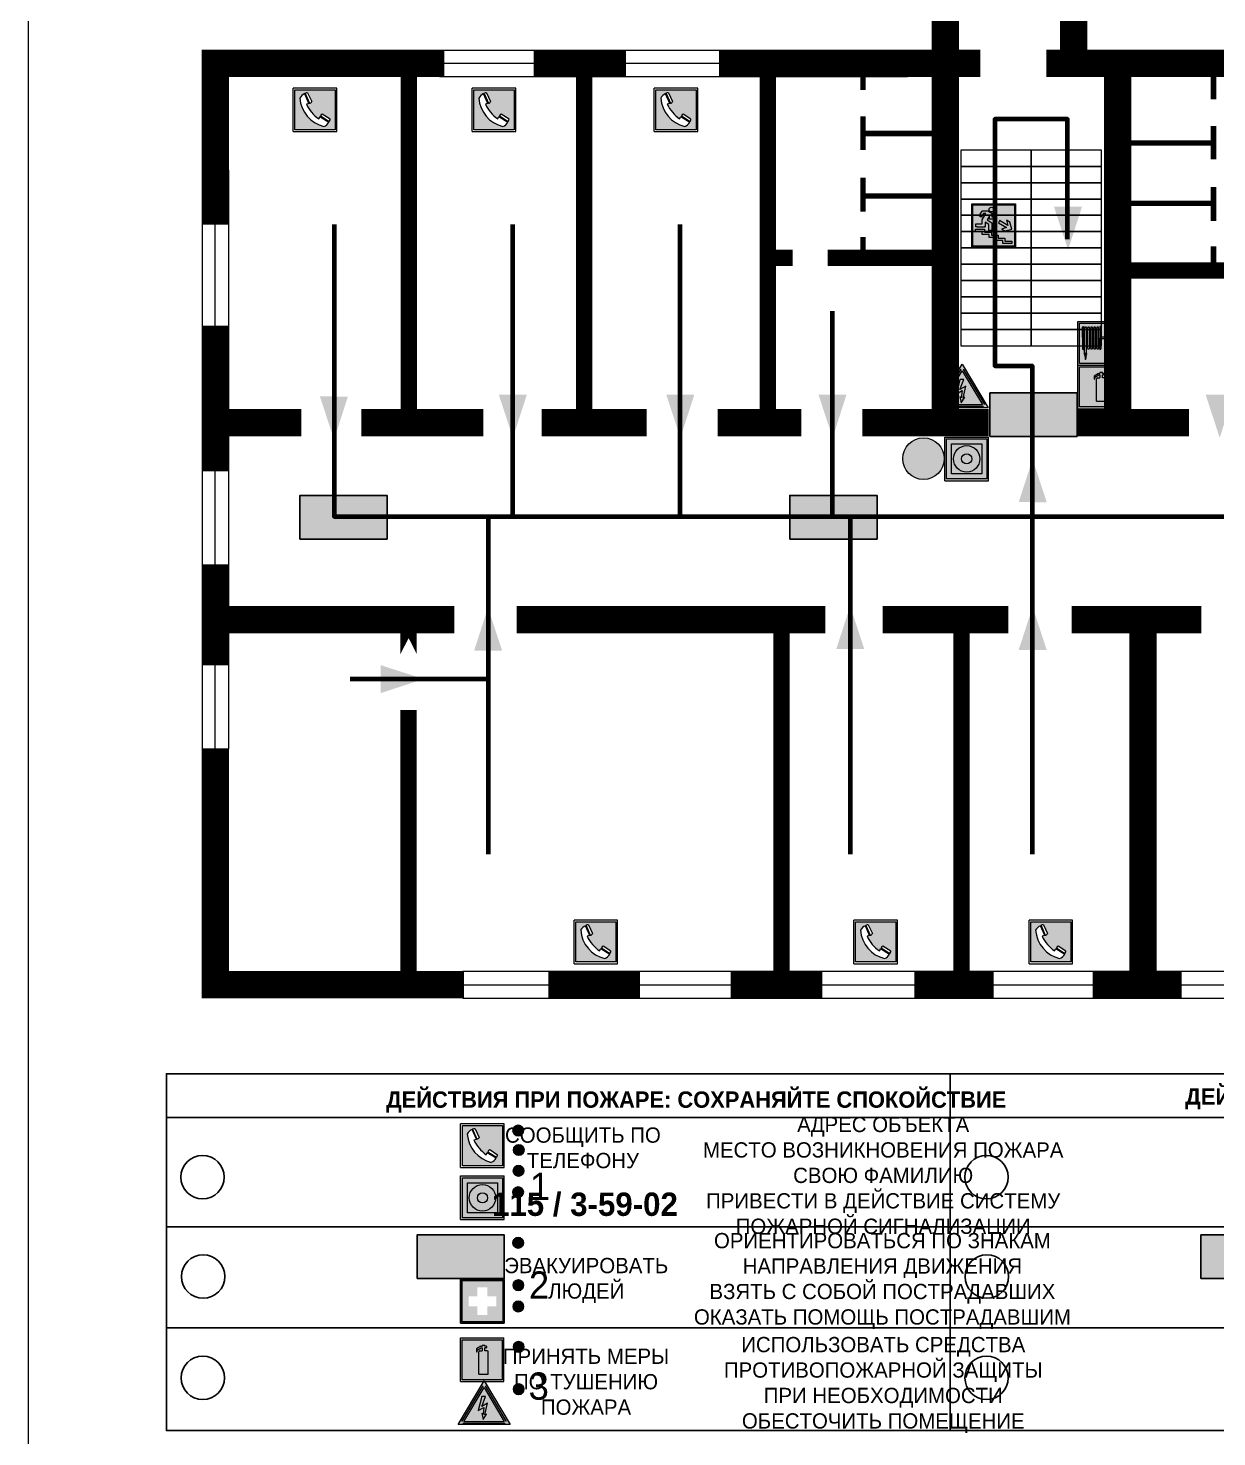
# Model space of a CAD drawing. Header units: millimetres. Extents: x 13114 to 67229, y 22859 to 38520.
# Drawn here: x 23801.8 to 24019.8, y 35579.5 to 35837.9 of the extents above; entities that cross this region are included whole.
import ezdxf

# ---------------------------------------------------------------- set-up
doc = ezdxf.new("R2010")
doc.units = ezdxf.units.MM
doc.layers.add('План_Штампы', color=7, linetype='Continuous')
doc.styles.add('обычный', font='arial.ttf')

# ---------------------------------------------------------------- blocks, each defined once
blk = doc.blocks.new('A$C7B4425F7')
at = {"true_color": 0xffffff}
blk.add_hatch(color=7, dxfattribs=at).paths.add_polyline_path([(0, 0), (-16, 0), (-16, -8), (0, -8)])
h = blk.add_hatch(color=126)
h.paths.add_polyline_path([(-0.2, -0.2), (-15.8, -0.2), (-15.8, -7.8), (-0.2, -7.8)])
h.paths.add_polyline_path([(-11.76, -2.03), (-11.76, -3.66), (-11.17, -3.66, -0.568275), (-11.17, -6.18), (-12.58, -6.18), (-12.58, -2.03)], flags=16)
h.paths.add_polyline_path([(-13.33, -4.12, -0.495768), (-13.59, -6.18), (-15.03, -6.18), (-15.03, -2.03), (-13.59, -2.03, -0.487973)], flags=16)
h.paths.add_polyline_path([(-10.25, -2.03), (-9.48, -2.03), (-9.48, -6.18), (-10.25, -6.18)], flags=16)
h.paths.add_polyline_path([(-13.84, -3.69), (-14.24, -3.69), (-14.24, -3.03), (-13.9, -3.03, -0.692621)], flags=0)
h.paths.add_polyline_path([(-9.15, -2.03), (-8.4, -2.03), (-8.04, -3.07), (-7.68, -2.03), (-6.93, -2.03), (-7.64, -4.1), (-6.93, -6.18), (-7.68, -6.18), (-8.04, -5.14), (-8.4, -6.18), (-9.15, -6.18), (-8.44, -4.1)], flags=16)
h.paths.add_polyline_path([(-11.76, -4.46), (-11.42, -4.46, -0.692621), (-11.36, -5.12), (-11.76, -5.12)], flags=0)
h.paths.add_polyline_path([(-13.9, -5.2), (-14.24, -5.2), (-14.24, -4.55), (-13.84, -4.55, -0.708038)], flags=0)
edge = h.paths.add_edge_path(flags=16)
edge.add_ellipse((-5.51, -4.08), major_axis=(0, 2.05), ratio=0.586184, start_angle=0, end_angle=360)
edge = h.paths.add_edge_path(flags=0)
edge.add_ellipse((-5.51, -4.08), major_axis=(0, 1.14), ratio=0.454828, start_angle=0, end_angle=360)
h.paths.add_polyline_path([(-4.13, -4.96, 0.377264), (-3.48, -4.52, 0.0555), (-3.16, -2.03), (-1.66, -2.03), (-1.66, -4.96), (-0.96, -4.96), (-0.96, -7.01), (-1.75, -7.01), (-1.75, -6.18), (-3.3, -6.18), (-3.3, -7.02), (-4.13, -7.02)], flags=16)
h.paths.add_polyline_path([(-2.73, -2.91), (-2.28, -2.91), (-2.28, -4.96), (-3.05, -4.96, 0.079136)], flags=0)
at = {"color": 126}
blk.add_lwpolyline([(-16, -8), (0, -8), (0, 0), (-16, 0)], close=True, dxfattribs=at)
blk = doc.blocks.new('вниз')
at = {"lineweight": 0, "true_color": 0xffffff}
h = blk.add_hatch(color=7, dxfattribs=at)
h.dxf.hatch_style = 1
h.paths.add_polyline_path([(40994.51, -4472.22), (40986.51, -4472.22), (40986.51, -4480.22), (40994.51, -4480.22)])
h.paths.add_polyline_path([(40994.31, -4472.42), (40994.31, -4480.01), (40986.71, -4480.01), (40986.71, -4472.42)], flags=16)
h.paths.add_polyline_path([(40988.43, -4473.53), (40989.43, -4473.53), (40990.19, -4473.96), (40990.19, -4474.6), (40991, -4474.6), (40991, -4475.06), (40989.73, -4475.06), (40989.73, -4474.46), (40989.3, -4475.18), (40990.17, -4475.7), (40990.17, -4477.11), (40989.63, -4477.11), (40989.63, -4476.01), (40988.94, -4475.59), (40988.94, -4476.46), (40988.94, -4476.46), (40987.47, -4476.46), (40987.26, -4476.46), (40987.26, -4475.92), (40988.4, -4475.92), (40988.4, -4475.2), (40989.1, -4473.99), (40988.66, -4473.99), (40988.24, -4474.7), (40987.86, -4474.47), (40988.41, -4473.56)], flags=0)
h.paths.add_polyline_path([(40990.55, -4473.29, -1), (40989.69, -4473.29, -1)], flags=0)
h.paths.add_polyline_path([(40988.85, -4476.89), (40988.85, -4477.43), (40990.1, -4477.43), (40990.1, -4477.99), (40991.34, -4477.99), (40991.34, -4478.54), (40992.59, -4478.54), (40992.59, -4479.09), (40993.83, -4479.09), (40993.83, -4479.52), (40992.17, -4479.52), (40992.17, -4478.97), (40990.91, -4478.97), (40990.91, -4478.41), (40989.68, -4478.41), (40989.68, -4477.86), (40988.43, -4477.86), (40988.43, -4477.31), (40987.6, -4477.31), (40987.18, -4477.31), (40987.18, -4476.89)], flags=0)
h.paths.add_polyline_path([(40991.61, -4475.33), (40993.12, -4476.2), (40992.9, -4475.27), (40993.48, -4475.6), (40993.83, -4476.88), (40992.56, -4477.22), (40991.97, -4476.88), (40992.9, -4476.61), (40991.38, -4475.74), (40991.58, -4475.39)], flags=0)
h.paths.add_polyline_path([(40990.19, -4473.96), (40989.43, -4473.53), (40988.43, -4473.53), (40988.41, -4473.56), (40987.86, -4474.47), (40988.24, -4474.7), (40988.66, -4473.99), (40989.1, -4473.99), (40988.4, -4475.2), (40988.4, -4475.92), (40987.26, -4475.92), (40987.26, -4476.46), (40987.47, -4476.46), (40988.94, -4476.46), (40988.94, -4476.27), (40988.94, -4475.59), (40989.63, -4476.01), (40989.63, -4477.11), (40990.17, -4477.11), (40990.17, -4475.7), (40989.3, -4475.18), (40989.73, -4474.46), (40989.73, -4475.06), (40991, -4475.06), (40991, -4474.6), (40990.19, -4474.6)], flags=0)
h.paths.add_polyline_path([(40990.55, -4473.29, 1), (40989.69, -4473.29, 1)], flags=0)
h.paths.add_polyline_path([(40991.61, -4475.33), (40991.58, -4475.39), (40991.38, -4475.74), (40992.9, -4476.61), (40991.97, -4476.88), (40992.56, -4477.22), (40993.83, -4476.88), (40993.48, -4475.6), (40992.9, -4475.27), (40993.12, -4476.2)], flags=0)
h.paths.add_polyline_path([(40990.1, -4477.43), (40988.85, -4477.43), (40988.85, -4476.89), (40987.18, -4476.89), (40987.18, -4477.31), (40987.6, -4477.31), (40988.43, -4477.31), (40988.43, -4477.86), (40989.68, -4477.86), (40989.68, -4478.41), (40990.91, -4478.41), (40990.91, -4478.97), (40992.17, -4478.97), (40992.17, -4479.52), (40993.83, -4479.52), (40993.83, -4479.09), (40992.59, -4479.09), (40992.59, -4478.54), (40991.34, -4478.54), (40991.34, -4477.99), (40990.1, -4477.99)], flags=0)
at = {"lineweight": 0}
h = blk.add_hatch(color=126, dxfattribs=at)
h.dxf.hatch_style = 1
h.paths.add_polyline_path([(40994.31, -4472.42), (40986.71, -4472.42), (40986.71, -4480.01), (40994.31, -4480.01)])
h.paths.add_polyline_path([(40988.43, -4473.53), (40989.43, -4473.53), (40990.19, -4473.96), (40990.19, -4474.6), (40991, -4474.6), (40991, -4475.06), (40989.73, -4475.06), (40989.73, -4474.46), (40989.3, -4475.18), (40990.17, -4475.7), (40990.17, -4477.11), (40989.63, -4477.11), (40989.63, -4476.01), (40988.94, -4475.59), (40988.94, -4476.46), (40988.94, -4476.46), (40987.47, -4476.46), (40987.26, -4476.46), (40987.26, -4475.92), (40988.4, -4475.92), (40988.4, -4475.2), (40989.1, -4473.99), (40988.66, -4473.99), (40988.24, -4474.7), (40987.86, -4474.47), (40988.41, -4473.56)], flags=16)
h.paths.add_polyline_path([(40990.55, -4473.29, -1), (40989.69, -4473.29, -1)], flags=16)
h.paths.add_polyline_path([(40988.85, -4476.89), (40988.85, -4477.43), (40990.1, -4477.43), (40990.1, -4477.99), (40991.34, -4477.99), (40991.34, -4478.54), (40992.59, -4478.54), (40992.59, -4479.09), (40993.83, -4479.09), (40993.83, -4479.52), (40992.17, -4479.52), (40992.17, -4478.97), (40990.91, -4478.97), (40990.91, -4478.41), (40989.68, -4478.41), (40989.68, -4477.86), (40988.43, -4477.86), (40988.43, -4477.31), (40987.6, -4477.31), (40987.18, -4477.31), (40987.18, -4476.89)], flags=16)
h.paths.add_polyline_path([(40991.61, -4475.33), (40993.12, -4476.2), (40992.9, -4475.27), (40993.48, -4475.6), (40993.83, -4476.88), (40992.56, -4477.22), (40991.97, -4476.88), (40992.9, -4476.61), (40991.38, -4475.74), (40991.58, -4475.39)], flags=16)
at = {"lineweight": 0, "true_color": 0xffffff}
h = blk.add_hatch(color=7, dxfattribs=at)
h.dxf.hatch_style = 1
h.paths.add_polyline_path([(40989.73, -4474.46), (40989.73, -4475.06), (40991, -4475.06), (40991, -4474.6), (40990.19, -4474.6), (40990.19, -4473.96), (40989.43, -4473.53), (40988.43, -4473.53), (40988.41, -4473.56), (40987.86, -4474.47), (40988.24, -4474.7), (40988.66, -4473.99), (40989.1, -4473.99), (40988.4, -4475.2), (40988.4, -4475.92), (40987.26, -4475.92), (40987.26, -4476.46), (40987.47, -4476.46), (40988.94, -4476.46), (40988.94, -4475.59), (40989.63, -4476.01), (40989.63, -4477.11), (40990.17, -4477.11), (40990.17, -4475.7), (40989.3, -4475.18)])
h.paths.add_polyline_path([(40989.69, -4473.29, 1), (40990.55, -4473.29, 1)])
h.paths.add_polyline_path([(40991.61, -4475.33), (40991.58, -4475.39), (40991.38, -4475.74), (40992.9, -4476.61), (40991.97, -4476.88), (40992.56, -4477.22), (40993.83, -4476.88), (40993.48, -4475.6), (40992.9, -4475.27), (40993.12, -4476.2)])
h.paths.add_polyline_path([(40990.1, -4477.43), (40988.85, -4477.43), (40988.85, -4476.89), (40987.18, -4476.89), (40987.18, -4477.31), (40987.6, -4477.31), (40988.43, -4477.31), (40988.43, -4477.86), (40989.68, -4477.86), (40989.68, -4478.41), (40990.91, -4478.41), (40990.91, -4478.97), (40992.17, -4478.97), (40992.17, -4479.52), (40993.83, -4479.52), (40993.83, -4479.09), (40992.59, -4479.09), (40992.59, -4478.54), (40991.34, -4478.54), (40991.34, -4477.99), (40990.1, -4477.99)])
at = {"color": 126, "lineweight": 0}
for points in [[(40986.51, -4472.22), (40994.51, -4472.22), (40994.51, -4480.22), (40986.51, -4480.22)], [(40986.71, -4472.42), (40994.31, -4472.42), (40994.31, -4480.01), (40986.71, -4480.01)]]:
    blk.add_lwpolyline(points, close=True, dxfattribs=at)
for points in [[(40987.47, -4476.46), (40987.26, -4476.46), (40987.26, -4475.92), (40988.4, -4475.92), (40988.4, -4475.2), (40989.1, -4473.99), (40988.66, -4473.99), (40988.24, -4474.7), (40987.86, -4474.47), (40988.41, -4473.56), (40988.43, -4473.53), (40989.43, -4473.53), (40990.19, -4473.96), (40990.19, -4474.6), (40991, -4474.6), (40991, -4475.06), (40989.73, -4475.06), (40989.73, -4474.46), (40989.3, -4475.18), (40990.17, -4475.7), (40990.17, -4477.11), (40989.63, -4477.11), (40989.63, -4476.01), (40988.94, -4475.59), (40988.94, -4476.46)], [(40991.58, -4475.39), (40991.38, -4475.74), (40992.9, -4476.61), (40991.97, -4476.88), (40992.56, -4477.22), (40993.83, -4476.88), (40993.48, -4475.6), (40992.9, -4475.27), (40993.12, -4476.2), (40991.61, -4475.33), (40991.58, -4475.39)], [(40987.6, -4477.31), (40987.18, -4477.31), (40987.18, -4476.89), (40988.85, -4476.89), (40988.85, -4477.43), (40990.1, -4477.43), (40990.1, -4477.99), (40991.34, -4477.99), (40991.34, -4478.54), (40992.59, -4478.54), (40992.59, -4479.09), (40993.83, -4479.09), (40993.83, -4479.52), (40992.17, -4479.52), (40992.17, -4478.97), (40990.91, -4478.97), (40990.91, -4478.41), (40989.68, -4478.41), (40989.68, -4477.86), (40988.43, -4477.86), (40988.43, -4477.31), (40987.6, -4477.31)], [(40987.47, -4476.46), (40988.94, -4476.46), (40988.94, -4476.27)]]:
    blk.add_lwpolyline(points, dxfattribs=at)
blk.add_circle((40990.12, -4473.29), 0.432, dxfattribs=at)
blk = doc.blocks.new('A$C32E8229D')
at = {"true_color": 0xffffff}
blk.add_hatch(color=7, dxfattribs=at).paths.add_polyline_path([(0, 0), (0, -8), (16, -8), (16, 0)])
h = blk.add_hatch(color=126)
h.paths.add_polyline_path([(0.2, -0.2), (15.8, -0.2), (15.8, -7.8), (0.2, -7.8)])
h.paths.add_polyline_path([(13.49, -2.05), (12.08, -2.05), (11.37, -2.63, 0.162397), (11.29, -2.84), (11.29, -3.63), (10.35, -3.63), (10.35, -4.05), (11.68, -4.05), (11.68, -3.48), (12.26, -4.28), (11.29, -5.1), (11.29, -6.78), (11.85, -6.78), (11.85, -5.44), (12.8, -4.64), (12.8, -5.94), (14.46, -5.94), (14.46, -5.39), (13.45, -5.39), (13.45, -3.97), (12.46, -2.59), (13.15, -2.59), (13.69, -3.34), (14.18, -3)], flags=16)
h.paths.add_polyline_path([(10.74, -1.82, 1), (11.8, -1.82, 1)], flags=16)
h.paths.add_polyline_path([(9.39, -3.59), (5.99, -3.59), (6.56, -3.03), (5.91, -3.03), (5.1, -3.83), (5.91, -4.64), (6.56, -4.64), (5.99, -4.09), (9.39, -4.09)], flags=16)
h.paths.add_polyline_path([(4.29, -1.08), (1.72, -1.08), (1.72, -6.6), (4.29, -6.6)], flags=16)
at = {"color": 126}
blk.add_lwpolyline([(16, -8), (0, -8), (0, 0), (16, 0)], close=True, dxfattribs=at)
blk = doc.blocks.new('A$C3E6D3DDE')
at = {"lineweight": 5}
h = blk.add_hatch(color=40, dxfattribs=at)
h.paths.add_polyline_path([(24.1, 1.45), (16.46, -11.35), (31.74, -11.35)])
h.paths.add_polyline_path([(24.09, -0.46), (30.03, -10.41), (18.14, -10.41)], flags=16)
h.paths.add_polyline_path([(24.54, -3.08), (23.41, -6.02), (25.13, -5.01), (24.33, -8.5), (24.82, -8.27), (23.79, -9.86), (23.4, -8.04), (23.8, -8.43), (24.04, -6.29), (22.39, -7.25), (23.44, -3.08)], flags=0)
h = blk.add_hatch(color=256, dxfattribs=at)
h.paths.add_polyline_path([(24.37, 0.03, 0.567511), (23.82, 0.03), (17.59, -10.4, 0.582454), (17.86, -10.88), (30.32, -10.88, 0.582149), (30.6, -10.4)])
h.paths.add_polyline_path([(24.09, -0.46), (18.14, -10.41), (30.03, -10.41)], flags=16)
h.paths.add_polyline_path([(24.54, -3.08), (23.41, -6.02), (25.13, -5.01), (24.33, -8.5), (24.82, -8.27), (23.79, -9.86), (23.4, -8.04), (23.8, -8.43), (24.04, -6.29), (22.39, -7.25), (23.44, -3.08)], flags=0)
h = blk.add_hatch(color=40, dxfattribs=at)
h.paths.add_polyline_path([(24.09, -0.46), (18.14, -10.41), (30.03, -10.41)])
h.paths.add_polyline_path([(24.82, -8.27), (23.79, -9.86), (23.4, -8.04), (23.8, -8.43), (24.04, -6.29), (22.39, -7.25), (23.44, -3.08), (24.54, -3.08), (23.41, -6.02), (25.13, -5.01), (24.33, -8.5)], flags=16)
at = {"color": 40, "lineweight": 5}
for p, q in [((16.46, -11.35), (24.1, 1.45)), ((24.1, 1.45), (31.74, -11.35))]:
    blk.add_line(p, q, dxfattribs=at)
at = {"lineweight": 5}
for p, q in [((17.59, -10.4), (23.82, 0.03)), ((24.37, 0.03), (30.6, -10.4)), ((18.14, -10.41), (24.09, -0.46)), ((23.44, -3.08), (22.39, -7.25)), ((23.41, -6.02), (24.54, -3.08)), ((24.54, -3.08), (23.44, -3.08)), ((24.09, -0.46), (30.03, -10.41)), ((22.39, -7.25), (24.04, -6.29)), ((23.8, -8.43), (23.4, -8.04)), ((23.4, -8.04), (23.79, -9.86)), ((25.13, -5.01), (23.41, -6.02)), ((23.79, -9.86), (24.82, -8.27)), ((24.04, -6.29), (23.8, -8.43)), ((24.33, -8.5), (25.13, -5.01)), ((24.82, -8.27), (24.33, -8.5)), ((17.86, -10.88), (30.32, -10.88)), ((18.14, -10.41), (30.03, -10.41))]:
    blk.add_line(p, q, dxfattribs=at)
at = {"color": 50, "lineweight": 5}
blk.add_line((31.74, -11.35), (16.46, -11.35), dxfattribs=at)
blk = doc.blocks.new('A$C456E1F9C')
at = {"lineweight": 5}
h = blk.add_hatch(color=242, dxfattribs=at)
h.paths.add_polyline_path([(0.51, -1.47), (0.51, -13.26), (12.29, -13.26), (12.29, -1.47)])
h.paths.add_polyline_path([(5.42, -4.95, -0.254479), (4.78, -5.4), (3.52, -2.53, -0.209735), (4.23, -2.4)], flags=16)
h.paths.add_polyline_path([(8.53, -8.6), (10.87, -10.17), (10.54, -10.76), (8.03, -9.13, -0.192251)], flags=16)
h.paths.add_polyline_path([(4.61, -5.49, 0.005518), (3.87, -5.72, 0.128647), (7.49, -10.01, 0.00809), (7.83, -9.33), (10.47, -10.97, -0.16736), (8.99, -12.25, -0.327862), (1.95, -3.95, -0.166952), (3.36, -2.62)], flags=16)
at = {"color": 242, "lineweight": 5}
for p, q in [((0, -13.77), (0, -0.97)), ((12.8, -0.97), (0, -0.97)), ((4.61, -5.49), (3.36, -2.62)), ((3.52, -2.53), (4.78, -5.4)), ((4.23, -2.4), (5.42, -4.95)), ((12.8, -13.77), (12.8, -0.97)), ((7.83, -9.33), (10.47, -10.97)), ((8.03, -9.13), (10.54, -10.76)), ((10.81, -10.12), (8.53, -8.6)), ((10.54, -10.76), (10.8, -10.3)), ((10.8, -10.3), (10.81, -10.12)), ((0, -13.77), (12.8, -13.77))]:
    blk.add_line(p, q, dxfattribs=at)
blk.add_lwpolyline([(0.51, -1.47), (12.29, -1.47), (12.29, -13.26), (0.51, -13.26)], close=True, dxfattribs=at)
for centre, radius, start, end in [((4.59, -5.34), 2.99, 114.2845, 152.1974), ((11.12, -3.31), 9.19, 183.9915, 256.6009), ((4.02, -3.27), 0.891, 76.3284, 123.7092), ((14.98, -39.1), 35.17, 107.1487, 108.4135), ((13.86, -0.94), 11.08, 205.5536, 234.8762), ((4.68, -4.59), 0.824, 276.9621, 334.0723), ((-13.31, 0.8), 23.44, 332.5487, 334.4027), ((8.94, -9.5), 0.989, 114.4092, 157.9388), ((7.87, -9.46), 3, 291.9291, 329.9329)]:
    blk.add_arc(centre, radius, start, end, dxfattribs=at)
blk = doc.blocks.new('A$C54414219')
at = {"true_color": 0xffffff}
h = blk.add_hatch(color=7, dxfattribs=at)
h.paths.add_polyline_path([(2.39, -9.45), (2.39, -18.3), (11.23, -18.3), (11.23, -9.45)], flags=0)
h.paths.add_polyline_path([(10.71, -13.87, -1), (2.92, -13.87, -1)], flags=0)
h.paths.add_polyline_path([(8.3, -13.87, -1), (5.33, -13.87, -1)], flags=0)
h.paths.add_polyline_path([(0.41, -7.47), (0.41, -20.27), (13.21, -20.27), (13.21, -7.47)])
h.paths.add_polyline_path([(0.92, -19.77), (12.71, -19.77), (12.71, -7.98), (0.92, -7.98)], flags=16)
h.paths.add_polyline_path([(11.23, -9.45), (11.23, -18.3), (2.39, -18.3), (2.39, -9.45)], flags=0)
at = {"lineweight": 5}
h = blk.add_hatch(color=242, dxfattribs=at)
h.paths.add_polyline_path([(12.71, -7.98), (0.92, -7.98), (0.92, -19.77), (12.71, -19.77)])
h.paths.add_polyline_path([(11.23, -18.3), (2.39, -18.3), (2.39, -9.45), (11.23, -9.45)], flags=16)
h.paths.add_polyline_path([(10.71, -13.87, -1), (2.92, -13.87, -1)], flags=0)
h.paths.add_polyline_path([(8.3, -13.87, -1), (5.33, -13.87, -1)], flags=0)
at = {"true_color": 0xffffff}
h = blk.add_hatch(color=7, dxfattribs=at)
h.paths.add_polyline_path([(2.39, -9.45), (2.39, -18.3), (11.23, -18.3), (11.23, -9.45)])
h.paths.add_polyline_path([(10.71, -13.87, -1), (2.92, -13.87, -1)], flags=16)
h.paths.add_polyline_path([(8.3, -13.87, -1), (5.33, -13.87, -1)], flags=0)
at = {"lineweight": 5}
h = blk.add_hatch(color=242, dxfattribs=at)
h.paths.add_polyline_path([(2.92, -13.87, 1), (10.71, -13.87, 1)])
h.paths.add_polyline_path([(8.3, -13.87, -1), (5.33, -13.87, -1)], flags=16)
at = {"color": 242, "lineweight": 5}
for p, q in [((0.41, -20.27), (0.41, -7.47)), ((0.41, -7.47), (13.21, -7.47)), ((0.41, -7.47), (13.21, -7.47)), ((13.21, -20.27), (13.21, -7.47)), ((0.41, -20.27), (13.21, -20.27))]:
    blk.add_line(p, q, dxfattribs=at)
for points in [[(0.92, -7.98), (12.71, -7.98), (12.71, -19.77), (0.92, -19.77)], [(2.39, -9.45), (11.23, -9.45), (11.23, -18.3), (2.39, -18.3)]]:
    blk.add_lwpolyline(points, close=True, dxfattribs=at)
for radius in [3.89, 1.49]:
    blk.add_circle((6.81, -13.87), radius, dxfattribs=at)
blk = doc.blocks.new('A$C18900ED3')
h = blk.add_hatch(color=126)
h.paths.add_polyline_path([(-0.18, -0.18), (-7.02, -0.18), (-7.02, -7.02), (-0.18, -7.02)])
h.paths.add_polyline_path([(-5.89, -4.46), (-5.89, -2.77), (-4.46, -2.77), (-4.46, -1.31), (-2.77, -1.31), (-2.77, -2.77), (-1.33, -2.77), (-1.33, -4.46), (-2.77, -4.46), (-2.77, -5.89), (-4.46, -5.89), (-4.46, -4.46)], flags=16)
at = {"color": 126}
for p, q in [((-7.2, 0), (-7.2, -7.2)), ((0, 0), (-7.2, 0)), ((0, -7.2), (0, 0)), ((-7.02, -7.02), (-7.02, -0.18)), ((-7.02, -0.18), (-0.18, -0.18)), ((-0.18, -0.18), (-0.18, -7.02)), ((-7.2, -7.2), (0, -7.2)), ((-0.18, -7.02), (-7.02, -7.02))]:
    blk.add_line(p, q, dxfattribs=at)
blk = doc.blocks.new('A$C3AD82952')
at = {"true_color": 0xf5f5ff}
h = blk.add_hatch(color=7, dxfattribs=at)
h.dxf.hatch_style = 1
h.paths.add_polyline_path([(8.21, 8.73, 0.414214), (7.89, 9.05), (7.22, 9.05), (7.22, 9.92), (7.59, 9.92, 1), (7.57, 10.36), (7.22, 10.36), (7.22, 10.6), (6.43, 10.6), (6.43, 10.36), (6.01, 10.36), (4.74, 9.59), (4.74, 8.69), (4.98, 8.73), (4.98, 9.26), (6.12, 9.91), (6.43, 9.91), (6.43, 9.05), (5.76, 9.05, 0.414214), (5.44, 8.73), (5.44, 2.2), (8.21, 2.2)], flags=0)
h.paths.add_polyline_path([(12.8, 12.8), (0, 12.8), (0, 0), (12.8, 0)])
h.paths.add_polyline_path([(0.51, 12.29), (12.29, 12.29), (12.29, 0.51), (0.51, 0.51)], flags=16)
h.paths.add_polyline_path([(4.74, 9.59), (6.01, 10.36), (6.43, 10.36), (6.43, 10.6), (7.22, 10.6), (7.22, 10.36), (7.59, 10.36, -0.94586), (7.59, 9.92), (7.22, 9.92), (7.22, 9.05), (7.89, 9.05, -0.414214), (8.21, 8.73), (8.21, 2.2), (5.44, 2.2), (5.44, 8.73, -0.414214), (5.76, 9.05), (6.43, 9.05), (6.43, 9.91), (6.12, 9.91), (4.98, 9.26), (4.98, 8.73), (4.74, 8.69)], flags=0)
h = blk.add_hatch(color=242)
h.dxf.hatch_style = 1
h.paths.add_polyline_path([(12.29, 12.29), (0.51, 12.29), (0.51, 0.51), (12.29, 0.51)])
h.paths.add_polyline_path([(4.74, 8.69), (4.74, 9.59), (6.01, 10.36), (6.43, 10.36), (6.43, 10.6), (7.22, 10.6), (7.22, 10.36), (7.59, 10.36, -0.94586), (7.59, 9.92), (7.22, 9.92), (7.22, 9.05), (7.89, 9.05, -0.414214), (8.21, 8.73), (8.21, 2.2), (5.44, 2.2), (5.44, 8.73, -0.414214), (5.76, 9.05), (6.43, 9.05), (6.43, 9.91), (6.12, 9.91), (4.98, 9.26), (4.98, 8.73)], flags=16)
h = blk.add_hatch(color=7, dxfattribs=at)
h.dxf.hatch_style = 1
h.paths.add_polyline_path([(8.21, 8.73, 0.414214), (7.89, 9.05), (7.22, 9.05), (7.22, 9.92), (7.59, 9.92, 1), (7.57, 10.36), (7.22, 10.36), (7.22, 10.6), (6.43, 10.6), (6.43, 10.36), (6.01, 10.36), (4.74, 9.59), (4.74, 8.69), (4.98, 8.73), (4.98, 9.26), (6.12, 9.91), (6.43, 9.91), (6.43, 9.05), (5.76, 9.05, 0.414214), (5.44, 8.73), (5.44, 2.2), (8.21, 2.2)])
at = {"color": 242, "lineweight": 5}
for p, q in [((0, 0), (0, 12.8)), ((0, 12.8), (12.8, 12.8)), ((12.8, 0), (12.8, 12.8)), ((6.01, 10.36), (4.74, 9.59)), ((4.74, 9.59), (4.74, 8.69)), ((4.74, 8.69), (4.98, 8.73)), ((4.98, 9.26), (6.12, 9.91)), ((4.98, 8.73), (4.98, 9.26)), ((5.44, 2.2), (5.44, 8.73)), ((5.76, 9.05), (6.43, 9.05)), ((6.01, 10.36), (6.43, 10.36)), ((6.12, 9.91), (6.43, 9.91)), ((7.22, 10.6), (6.43, 10.6)), ((6.43, 10.6), (6.43, 10.36)), ((6.43, 9.91), (6.43, 9.05)), ((7.22, 10.36), (7.22, 10.6)), ((7.59, 10.36), (7.22, 10.36)), ((7.22, 9.05), (7.22, 9.92)), ((7.59, 9.92), (7.22, 9.92)), ((7.89, 9.05), (7.22, 9.05)), ((8.21, 2.2), (8.21, 8.73)), ((0, 0), (12.8, 0)), ((5.44, 2.2), (8.21, 2.2))]:
    blk.add_line(p, q, dxfattribs=at)
blk.add_lwpolyline([(0.51, 12.29), (12.29, 12.29), (12.29, 0.51), (0.51, 0.51)], close=True, dxfattribs=at)
for centre, radius, start, end in [((5.76, 8.73), 0.32, 90, 180), ((7.58, 10.14), 0.223, 273.1875, 86.8125), ((7.89, 8.73), 0.32, 0, 90)]:
    blk.add_arc(centre, radius, start, end, dxfattribs=at)
blk = doc.blocks.new('A$C7B8C2D5B')
at = {"lineweight": 0}
h = blk.add_hatch(color=5, dxfattribs=at)
h.dxf.hatch_style = 1
h.paths.add_polyline_path([(1.4, -3.02, 1), (-2.11, -3.02, 1)])
at = {"color": 5, "lineweight": 0}
blk.add_circle((-0.36, -3.02), 1.75, dxfattribs=at)
blk = doc.blocks.new('A$C37112FD5')
at = {"true_color": 0xf5f5ff}
h = blk.add_hatch(color=7, dxfattribs=at)
h.dxf.hatch_style = 1
h.paths.add_polyline_path([(12.8, -7.4), (0, -7.4), (0, -20.2), (12.8, -20.2)])
h.paths.add_polyline_path([(12.29, -7.91), (12.29, -19.69), (0.51, -19.69), (0.51, -7.91)], flags=16)
h.paths.add_polyline_path([(4.98, -9.04, -0.42597), (5.17, -9.22), (5.17, -12.25), (5.17, -15.29, -0.432244), (4.98, -15.47), (4.83, -15.47, -0.42597), (4.64, -15.29), (4.64, -12.25), (4.64, -9.22, -0.432244), (4.83, -9.04)], flags=0)
h.paths.add_polyline_path([(4.28, -9.22), (4.28, -12.25), (4.28, -15.29, -0.432244), (4.09, -15.47), (3.94, -15.47, -0.42597), (3.75, -15.29), (3.75, -12.25), (3.75, -9.22, -0.432244), (3.94, -9.04), (4.09, -9.04, -0.42597)], flags=0)
h.paths.add_polyline_path([(5.72, -9.04), (5.87, -9.04, -0.42597), (6.06, -9.22), (6.06, -12.25), (6.06, -15.29, -0.432244), (5.87, -15.47), (5.72, -15.47, -0.42597), (5.53, -15.29), (5.53, -12.25), (5.53, -9.22, -0.432244)], flags=0)
h.paths.add_polyline_path([(6.42, -8.9), (6.5, -8.9, -0.42597), (6.69, -9.08), (6.69, -12.03), (8.21, -12.03, -15.824349), (8.21, -12.47), (6.69, -12.47), (6.69, -15.42, -0.432244), (6.5, -15.6), (6.42, -15.6)], flags=0)
h.paths.add_polyline_path([(3.39, -9.22), (3.39, -12.25), (3.39, -15.29, -0.432244), (3.2, -15.47), (3.05, -15.47, -0.42597), (2.85, -15.29), (2.85, -12.25), (2.85, -9.22, -0.432244), (3.05, -9.04), (3.2, -9.04, -0.42597)], flags=0)
h.paths.add_polyline_path([(2.5, -9.22), (2.5, -16.71), (1.96, -16.71), (1.96, -9.22, -0.432244), (2.15, -9.04), (2.31, -9.04, -0.42597)], flags=0)
h.paths.add_polyline_path([(1.61, -8.9), (1.61, -15.6), (1.57, -15.6, -0.42597), (1.37, -15.42), (1.37, -12.03), (1.37, -9.09, -0.432244), (1.57, -8.9)], flags=0)
h.paths.add_polyline_path([(9.76, -10.81), (9.76, -12.03), (8.49, -12.03, -0.336371)], flags=0)
h.paths.add_polyline_path([(8.49, -12.47), (9.76, -12.47), (9.76, -13.7, -0.336371)], flags=0)
h.paths.add_polyline_path([(10.11, -10.81, -0.336371), (11.38, -12.03), (10.11, -12.03)], flags=0)
h.paths.add_polyline_path([(10.11, -12.47), (11.38, -12.47, -0.336371), (10.11, -13.7)], flags=0)
h.paths.add_polyline_path([(2.5, -16.84), (2.5, -17.05), (1.97, -17.05), (1.97, -16.84)], flags=0)
h.paths.add_polyline_path([(2.5, -17.24, -0.033778), (2.24, -18.6, -0.033778), (1.97, -17.24)], flags=0)
h = blk.add_hatch(color=242)
h.dxf.hatch_style = 1
h.paths.add_polyline_path([(12.29, -7.91), (0.51, -7.91), (0.51, -19.69), (12.29, -19.69)])
h.paths.add_polyline_path([(6.42, -15.6), (6.42, -8.9), (6.5, -8.9, -0.42597), (6.69, -9.08), (6.69, -12.03), (8.21, -12.03, -15.824349), (8.21, -12.47), (6.69, -12.47), (6.69, -15.42, -0.432244), (6.5, -15.6)], flags=16)
h.paths.add_polyline_path([(5.87, -15.47), (5.72, -15.47, -0.42597), (5.53, -15.29), (5.53, -12.25), (5.53, -9.22, -0.432244), (5.72, -9.04), (5.87, -9.04, -0.42597), (6.06, -9.22), (6.06, -12.25), (6.06, -15.29, -0.432244)], flags=16)
h.paths.add_polyline_path([(4.98, -15.47), (4.83, -15.47, -0.42597), (4.64, -15.29), (4.64, -12.25), (4.64, -9.22, -0.432244), (4.83, -9.04), (4.98, -9.04, -0.42597), (5.17, -9.22), (5.17, -12.25), (5.17, -15.29, -0.432244)], flags=16)
h.paths.add_polyline_path([(4.09, -15.47), (3.94, -15.47, -0.42597), (3.75, -15.29), (3.75, -12.25), (3.75, -9.22, -0.432244), (3.94, -9.04), (4.09, -9.04, -0.42597), (4.28, -9.22), (4.28, -12.25), (4.28, -15.29, -0.432244)], flags=16)
h.paths.add_polyline_path([(3.2, -15.47), (3.05, -15.47, -0.42597), (2.85, -15.29), (2.85, -12.25), (2.85, -9.22, -0.432244), (3.05, -9.04), (3.2, -9.04, -0.42597), (3.39, -9.22), (3.39, -12.25), (3.39, -15.29, -0.432244)], flags=16)
h.paths.add_polyline_path([(2.5, -17.05), (1.97, -17.05), (1.97, -16.84), (2.5, -16.84)], flags=16)
h.paths.add_polyline_path([(2.5, -17.24, -0.033778), (2.24, -18.6, -0.033778), (1.97, -17.24)], flags=16)
h.paths.add_polyline_path([(2.5, -16.71), (1.96, -16.71), (1.96, -9.22, -0.432244), (2.15, -9.04), (2.31, -9.04, -0.42597), (2.5, -9.22)], flags=16)
h.paths.add_polyline_path([(1.61, -15.6), (1.57, -15.6, -0.42597), (1.37, -15.42), (1.37, -12.03), (1.37, -9.09, -0.432244), (1.57, -8.9), (1.61, -8.9)], flags=16)
h.paths.add_polyline_path([(8.49, -12.47), (9.76, -12.47), (9.76, -13.7, -0.336371)], flags=0)
h.paths.add_polyline_path([(10.11, -13.7), (10.11, -12.47), (11.38, -12.47, -0.336371)], flags=0)
h.paths.add_polyline_path([(8.49, -12.03, -0.336371), (9.76, -10.81), (9.76, -12.03)], flags=0)
h.paths.add_polyline_path([(10.11, -12.03), (10.11, -10.81, -0.336371), (11.38, -12.03)], flags=0)
h = blk.add_hatch(color=7, dxfattribs=at)
h.dxf.hatch_style = 1
h.paths.add_polyline_path([(1.61, -8.9), (1.57, -8.9, 0.432244), (1.37, -9.09), (1.37, -12.03), (1.37, -15.42, 0.42597), (1.57, -15.6), (1.61, -15.6)])
h.paths.add_polyline_path([(2.5, -9.22, 0.42597), (2.31, -9.04), (2.15, -9.04, 0.432244), (1.96, -9.22), (1.96, -16.71), (2.5, -16.71)])
h.paths.add_polyline_path([(2.5, -16.84), (1.97, -16.84), (1.97, -17.05), (2.5, -17.05)])
h.paths.add_polyline_path([(2.5, -17.24), (1.97, -17.24, 0.033778), (2.24, -18.6, 0.033778)])
h.paths.add_polyline_path([(3.39, -12.25), (3.39, -9.22, 0.42597), (3.2, -9.04), (3.05, -9.04, 0.432244), (2.85, -9.22), (2.85, -12.25), (2.85, -15.29, 0.42597), (3.05, -15.47), (3.2, -15.47, 0.432244), (3.39, -15.29)])
h.paths.add_polyline_path([(4.28, -12.25), (4.28, -9.22, 0.42597), (4.09, -9.04), (3.94, -9.04, 0.432244), (3.75, -9.22), (3.75, -12.25), (3.75, -15.29, 0.42597), (3.94, -15.47), (4.09, -15.47, 0.432244), (4.28, -15.29)])
h.paths.add_polyline_path([(5.17, -12.25), (5.17, -9.22, 0.42597), (4.98, -9.04), (4.83, -9.04, 0.432244), (4.64, -9.22), (4.64, -12.25), (4.64, -15.29, 0.42597), (4.83, -15.47), (4.98, -15.47, 0.432244), (5.17, -15.29)])
h.paths.add_polyline_path([(6.06, -12.25), (6.06, -9.22, 0.42597), (5.87, -9.04), (5.72, -9.04, 0.432244), (5.53, -9.22), (5.53, -12.25), (5.53, -15.29, 0.42597), (5.72, -15.47), (5.87, -15.47, 0.432244), (6.06, -15.29)])
h.paths.add_polyline_path([(6.69, -12.47), (8.21, -12.47, 15.824349), (8.21, -12.03), (6.69, -12.03), (6.69, -9.08, 0.42597), (6.5, -8.9), (6.42, -8.9), (6.42, -15.6), (6.5, -15.6, 0.432244), (6.69, -15.42)])
h.paths.add_polyline_path([(8.49, -12.47), (9.76, -12.47), (9.76, -13.7, -0.336371)], flags=16)
h.paths.add_polyline_path([(8.49, -12.03, -0.336371), (9.76, -10.81), (9.76, -12.03)], flags=16)
h.paths.add_polyline_path([(10.11, -12.47), (11.38, -12.47, -0.336371), (10.11, -13.7)], flags=16)
h.paths.add_polyline_path([(10.11, -12.03), (10.11, -10.81, -0.336371), (11.38, -12.03)], flags=16)
h = blk.add_hatch(color=242)
h.dxf.hatch_style = 1
h.paths.add_polyline_path([(9.76, -10.81, 0.336371), (8.49, -12.03), (9.76, -12.03)])
h.paths.add_polyline_path([(10.11, -10.81), (10.11, -12.03), (11.38, -12.03, 0.336371)])
h.paths.add_polyline_path([(11.38, -12.47), (10.11, -12.47), (10.11, -13.7, 0.336371)])
h.paths.add_polyline_path([(9.76, -12.47), (8.49, -12.47, 0.336371), (9.76, -13.7)])
at = {"color": 242, "lineweight": 5}
for p, q in [((0, -20.2), (0, -7.4)), ((0, -7.4), (12.8, -7.4)), ((12.8, -20.2), (12.8, -7.4)), ((1.37, -12.03), (1.37, -9.08)), ((1.37, -12.03), (1.37, -15.42)), ((1.57, -8.9), (1.61, -8.9)), ((1.61, -8.9), (1.61, -15.6)), ((1.96, -16.71), (1.96, -9.22)), ((2.15, -9.04), (2.31, -9.04)), ((2.5, -16.71), (2.5, -9.22)), ((2.85, -12.25), (2.85, -9.22)), ((2.85, -12.25), (2.85, -15.29)), ((3.05, -9.04), (3.2, -9.04)), ((3.39, -12.25), (3.39, -9.22)), ((3.39, -12.25), (3.39, -15.29)), ((3.75, -12.25), (3.75, -9.22)), ((3.75, -12.25), (3.75, -15.29)), ((3.94, -9.04), (4.09, -9.04)), ((4.28, -12.25), (4.28, -9.22)), ((4.28, -12.25), (4.28, -15.29)), ((4.64, -12.25), (4.64, -9.22)), ((4.64, -12.25), (4.64, -15.29)), ((4.83, -9.04), (4.98, -9.04)), ((5.17, -12.25), (5.17, -9.22)), ((5.17, -12.25), (5.17, -15.29)), ((5.53, -12.25), (5.53, -9.22)), ((5.53, -12.25), (5.53, -15.29)), ((5.72, -9.04), (5.87, -9.04)), ((6.06, -12.25), (6.06, -9.22)), ((6.06, -12.25), (6.06, -15.29)), ((6.42, -8.9), (6.42, -15.6)), ((6.5, -8.9), (6.42, -8.9)), ((6.69, -12.03), (6.69, -9.08)), ((8.21, -12.03), (6.69, -12.03)), ((9.76, -12.03), (8.49, -12.03)), ((9.76, -10.81), (9.76, -12.03)), ((10.11, -10.81), (10.11, -12.03)), ((11.38, -12.03), (10.11, -12.03)), ((1.57, -15.6), (1.61, -15.6)), ((3.05, -15.47), (3.2, -15.47)), ((3.94, -15.47), (4.09, -15.47)), ((4.83, -15.47), (4.98, -15.47)), ((5.72, -15.47), (5.87, -15.47)), ((6.42, -15.6), (6.5, -15.6)), ((8.21, -12.47), (6.69, -12.47)), ((6.69, -12.47), (6.69, -15.42)), ((9.76, -12.47), (8.49, -12.47)), ((9.76, -12.47), (9.76, -13.7)), ((11.38, -12.47), (10.11, -12.47)), ((10.11, -12.47), (10.11, -13.7)), ((0, -20.2), (12.8, -20.2)), ((1.96, -16.71), (2.5, -16.71)), ((1.97, -16.84), (2.5, -16.84)), ((1.97, -17.05), (1.97, -16.84)), ((2.5, -17.05), (1.97, -17.05)), ((1.97, -17.24), (2.5, -17.24)), ((2.5, -16.84), (2.5, -17.05))]:
    blk.add_line(p, q, dxfattribs=at)
blk.add_lwpolyline([(0.51, -7.91), (12.29, -7.91), (12.29, -19.69), (0.51, -19.69)], close=True, dxfattribs=at)
for centre, radius, start, end in [((1.56, -9.09), 0.182, 87.1027, 180.6071), ((2.15, -9.22), 0.182, 87.1027, 180.6071), ((2.32, -9.22), 0.182, 359.3929, 92.8973), ((3.04, -9.22), 0.182, 87.1027, 180.6071), ((3.21, -9.22), 0.182, 359.3929, 92.8973), ((3.93, -9.22), 0.182, 87.1027, 180.6071), ((4.1, -9.22), 0.182, 359.3929, 92.8973), ((4.82, -9.22), 0.182, 87.1027, 180.6071), ((4.99, -9.22), 0.182, 359.3929, 92.8973), ((5.71, -9.22), 0.182, 87.1027, 180.6071), ((5.88, -9.22), 0.182, 359.3929, 92.8973), ((6.51, -9.09), 0.182, 359.3929, 92.8973), ((9.93, -12.25), 1.74, 187.2319, 172.7681), ((9.93, -12.25), 1.46, 96.9927, 171.3585), ((9.93, -12.25), 1.46, 8.6415, 83.0073), ((1.56, -15.42), 0.182, 179.3929, 272.8973), ((3.04, -15.29), 0.182, 179.3929, 272.8973), ((3.21, -15.29), 0.182, 267.1027, 0.6071), ((3.93, -15.29), 0.182, 179.3929, 272.8973), ((4.1, -15.29), 0.182, 267.1027, 0.6071), ((4.82, -15.29), 0.182, 179.3929, 272.8973), ((4.99, -15.29), 0.182, 267.1027, 0.6071), ((5.71, -15.29), 0.182, 179.3929, 272.8973), ((5.88, -15.29), 0.182, 267.1027, 0.6071), ((6.51, -15.42), 0.182, 267.1027, 0.6071), ((9.93, -12.25), 1.46, 188.6415, 263.0073), ((9.93, -12.25), 1.46, 276.9927, 351.3585), ((12.17, -15.98), 10.27, 187.041, 194.7793), ((-7.7, -15.98), 10.27, 345.2207, 352.959)]:
    blk.add_arc(centre, radius, start, end, dxfattribs=at)

msp = doc.modelspace()

# ---------------------------------------------------------------- hatches: boundary and pattern name
at = {"lineweight": 0}
h = msp.add_hatch(color=256, dxfattribs=at)
h.dxf.hatch_style = 1
h.paths.add_polyline_path([(23890.74, 35635.66, 1), (23892.67, 35635.66, 1)])
h = msp.add_hatch(color=256, dxfattribs=at)
h.dxf.hatch_style = 1
h.paths.add_polyline_path([(23890.84, 35632.08, 1), (23892.78, 35632.08, 1)])
h = msp.add_hatch(color=256, dxfattribs=at)
h.dxf.hatch_style = 1
h.paths.add_polyline_path([(23890.81, 35628.27, 1), (23892.74, 35628.27, 1)])
h = msp.add_hatch(color=256, dxfattribs=at)
h.dxf.hatch_style = 1
h.paths.add_polyline_path([(23890.72, 35624.34, 1), (23892.66, 35624.34, 1)])
h = msp.add_hatch(color=256, dxfattribs=at)
h.dxf.hatch_style = 1
h.paths.add_polyline_path([(23890.74, 35615.07, 1), (23892.67, 35615.07, 1)])
h = msp.add_hatch(color=256, dxfattribs=at)
h.dxf.hatch_style = 1
h.paths.add_polyline_path([(23890.78, 35607.29, 1), (23892.71, 35607.29, 1)])
h = msp.add_hatch(color=256, dxfattribs=at)
h.dxf.hatch_style = 1
h.paths.add_polyline_path([(23890.77, 35603.39, 1), (23892.7, 35603.39, 1)])
h = msp.add_hatch(color=256, dxfattribs=at)
h.dxf.hatch_style = 1
h.paths.add_polyline_path([(23890.83, 35595.97, 1), (23892.76, 35595.97, 1)])
h = msp.add_hatch(color=256, dxfattribs=at)
h.dxf.hatch_style = 1
h.paths.add_polyline_path([(23890.83, 35588.2, 1), (23892.76, 35588.2, 1)])

# ---------------------------------------------------------------- linework, layer by layer
at = {"color": 5, "lineweight": 0}
msp.add_lwpolyline([(23801.83, 35552.74), (24401.83, 35552.74), (24401.83, 35947.74), (23801.83, 35947.74)], close=True, dxfattribs=at)
at = {"lineweight": 100, "const_width": 5}
for points in [[(23970.07, 35765.49), (23970.07, 35876.04), (23993.61, 35876.04), (23993.61, 35831.43)], [(23836.15, 35801.84), (23836.15, 35831.43), (23878.16, 35831.43)], [(23894.53, 35831.43), (23911.46, 35831.43)], [(23928.56, 35831.43), (23944.4, 35831.43)], [(23942.97, 35831.43), (23976.46, 35831.43)], [(23988.58, 35831.43), (24029.25, 35831.43)], [(24001.67, 35831.43), (24001.67, 35765.49)], [(23836.15, 35756.59), (23836.15, 35783.29)], [(23836.15, 35765.49), (23851.94, 35765.49)], [(23862.91, 35765.49), (23885.29, 35765.49)], [(23896.04, 35765.49), (23915.29, 35765.49)], [(23928.27, 35765.49), (23943.65, 35765.49)], [(23954.84, 35765.49), (23977.97, 35765.49)], [(23994.39, 35765.49), (24014.72, 35765.49)], [(23836.15, 35721.01), (23836.15, 35739.49)], [(23836.15, 35729.37), (23880.01, 35729.37)], [(23891.45, 35729.37), (23948.04, 35729.37)], [(23958.56, 35729.37), (23981.6, 35729.37)], [(23993.23, 35729.37), (24017, 35729.37)], [(24006.3, 35662.4), (24006.3, 35729.37)], [(23881.74, 35662.4), (23836.15, 35662.4), (23836.15, 35705.76)], [(23914.05, 35662.4), (23897.21, 35662.4)], [(23947.5, 35662.4), (23930.66, 35662.4)], [(23978.9, 35662.4), (23964.34, 35662.4)], [(24013.41, 35662.4), (23997.1, 35662.4)]]:
    msp.add_lwpolyline(points, dxfattribs=at)
at = {"lineweight": 0}
for points, const_width in [([(23871.64, 35765.49), (23871.64, 35831.43)], 3), ([(23903.82, 35765.49), (23903.82, 35831.43)], 3), ([(23937.5, 35765.49), (23937.5, 35831.43)], 3), ([(23954.94, 35826.54), (23954.94, 35830.92)], 1), ([(24019.23, 35824.82), (24019.23, 35829.2)], 1), ([(23954.94, 35815.54), (23954.94, 35821.67)], 1), ([(23954.94, 35818.55), (23968.72, 35818.55)], 1), ([(24019.23, 35813.82), (24019.23, 35819.94)], 1), ([(24019.23, 35816.82), (24002.71, 35816.82)], 1), ([(23954.94, 35804.2), (23954.94, 35810.44)], 1), ([(24019.23, 35802.48), (24019.23, 35808.72)], 1), ([(23954.94, 35807.09), (23968.72, 35807.09)], 1), ([(24019.23, 35805.73), (24002.71, 35805.73)], 1), ([(23954.94, 35796.38), (23954.94, 35799.56)], 1), ([(24019.23, 35794.66), (24019.23, 35797.83)], 1), ([(23937.5, 35795.75), (23942.03, 35795.75)], 3), ([(23970.07, 35795.75), (23948.44, 35795.75)], 3), ([(24024.05, 35793.42), (24002.01, 35793.42)], 3), ([(23940.02, 35662.4), (23940.02, 35729.37)], 3), ([(23972.99, 35662.4), (23972.99, 35729.37)], 3), ([(23871.61, 35662.46), (23871.61, 35712.8)], 3), ([(23871.61, 35696.06), (23871.61, 35712.37)], 3)]:
    msp.add_lwpolyline(points, dxfattribs=dict(at, const_width=const_width))
for points in [[(23877.73, 35833.81), (23963.58, 35833.81)], [(23878.16, 35831.43), (23964.01, 35831.43)], [(24006.67, 35833.79), (24099.4, 35833.79)], [(24006.83, 35831.43), (24098.94, 35831.43)], [(23877.27, 35829), (23963.12, 35829)], [(24006.81, 35829.05), (24100.9, 35829.05)], [(23833.78, 35705.59), (23833.78, 35811.78)], [(23836.15, 35705.76), (23836.15, 35811.95)], [(23838.62, 35705.66), (23838.62, 35811.85)], [(23881.53, 35664.87), (24322.54, 35664.87)], [(23881.74, 35662.4), (24322.75, 35662.4)], [(23881.53, 35659.95), (24322.54, 35659.95)]]:
    msp.add_lwpolyline(points, dxfattribs=at)
at = {"color": 126, "lineweight": 100, "true_color": 0x008754}
for points in [[(23992.44, 35799.15), (23992.44, 35821.15), (23979.16, 35821.15), (23979.16, 35775.93), (23985.99, 35775.93), (23985.99, 35748.28)], [(23857.93, 35801.84), (23857.93, 35748.28), (24345.5, 35748.28), (24345.5, 35721.48)], [(23890.72, 35748.28), (23890.72, 35801.84)], [(23921.43, 35748.28), (23921.43, 35801.84)], [(23949.35, 35748.28), (23949.35, 35785.94)], [(23886.21, 35748.28), (23886.21, 35718.46), (23860.91, 35718.46)], [(23952.58, 35748.28), (23952.58, 35686.38)], [(23985.99, 35748.28), (23985.99, 35686.38)], [(23886.21, 35718.46), (23886.21, 35686.38)]]:
    msp.add_lwpolyline(points, dxfattribs=at)
at = {"lineweight": 0}
for points in [[(23972.9, 35812.51), (23985.8, 35812.51), (23985.8, 35815.5), (23972.9, 35815.5)], [(23985.8, 35812.51), (23998.7, 35812.51), (23998.7, 35815.5), (23985.8, 35815.5)], [(23972.9, 35809.52), (23985.8, 35809.52), (23985.8, 35812.51), (23972.9, 35812.51)], [(23985.8, 35809.52), (23998.7, 35809.52), (23998.7, 35812.51), (23985.8, 35812.51)], [(23972.9, 35806.53), (23985.8, 35806.53), (23985.8, 35809.52), (23972.9, 35809.52)], [(23985.8, 35806.53), (23998.7, 35806.53), (23998.7, 35809.52), (23985.8, 35809.52)], [(23972.9, 35803.54), (23985.8, 35803.54), (23985.8, 35806.53), (23972.9, 35806.53)], [(23985.8, 35803.54), (23998.7, 35803.54), (23998.7, 35806.53), (23985.8, 35806.53)], [(23972.9, 35800.55), (23985.8, 35800.55), (23985.8, 35803.54), (23972.9, 35803.54)], [(23985.8, 35800.55), (23998.7, 35800.55), (23998.7, 35803.54), (23985.8, 35803.54)], [(23972.9, 35797.56), (23985.8, 35797.56), (23985.8, 35800.55), (23972.9, 35800.55)], [(23985.8, 35797.56), (23998.7, 35797.56), (23998.7, 35800.55), (23985.8, 35800.55)], [(23972.9, 35794.57), (23985.8, 35794.57), (23985.8, 35797.56), (23972.9, 35797.56)], [(23985.8, 35794.57), (23998.7, 35794.57), (23998.7, 35797.56), (23985.8, 35797.56)], [(23972.9, 35791.58), (23985.8, 35791.58), (23985.8, 35794.57), (23972.9, 35794.57)], [(23985.8, 35791.58), (23998.7, 35791.58), (23998.7, 35794.57), (23985.8, 35794.57)], [(23972.9, 35788.59), (23985.8, 35788.59), (23985.8, 35791.58), (23972.9, 35791.58)], [(23985.8, 35788.59), (23998.7, 35788.59), (23998.7, 35791.58), (23985.8, 35791.58)], [(23972.9, 35785.6), (23985.8, 35785.6), (23985.8, 35788.59), (23972.9, 35788.59)], [(23985.8, 35785.6), (23998.7, 35785.6), (23998.7, 35788.59), (23985.8, 35788.59)], [(23972.9, 35782.61), (23985.8, 35782.61), (23985.8, 35785.6), (23972.9, 35785.6)], [(23985.8, 35782.61), (23998.7, 35782.61), (23998.7, 35785.6), (23985.8, 35785.6)], [(23972.9, 35779.62), (23985.8, 35779.62), (23985.8, 35782.61), (23972.9, 35782.61)], [(23985.8, 35779.62), (23998.7, 35779.62), (23998.7, 35782.61), (23985.8, 35782.61)]]:
    msp.add_lwpolyline(points, close=True, dxfattribs=at)
at = {"lineweight": 0, "const_width": 3}
msp.add_lwpolyline([(23871.61, 35723.05), (23871.61, 35728.92)], close=True, dxfattribs=at)
for points in [[(23827.2, 35638.02), (23970.96, 35638.02), (23970.96, 35646.07), (23827.2, 35646.07)], [(23970.96, 35638.02), (24114.73, 35638.02), (24114.73, 35646.07), (23970.96, 35646.07)], [(23827.2, 35638.02), (23970.96, 35638.02), (23970.96, 35580.62), (23827.2, 35580.62)], [(23970.96, 35638.02), (24114.73, 35638.02), (24114.73, 35580.62), (23970.96, 35580.62)]]:
    msp.add_lwpolyline(points, close=True)
for points in [[(23885.61, 35618.02), (23827.2, 35618.02), (23970.96, 35618.02)], [(24029.38, 35618.02), (23970.96, 35618.02), (24114.73, 35618.02)], [(23885.61, 35599.45), (23827.2, 35599.45), (23970.96, 35599.45)], [(24029.38, 35599.45), (23970.96, 35599.45), (24114.73, 35599.45)]]:
    msp.add_lwpolyline(points)
for centre, radius in [((23891.71, 35635.66), 0.966), ((23891.81, 35632.08), 0.966), ((23833.82, 35627.1), 3.98), ((23977.59, 35627.1), 3.98), ((23891.77, 35628.27), 0.966), ((23891.69, 35624.34), 0.966), ((23891.7, 35615.07), 0.966), ((23833.92, 35608.87), 3.98), ((23977.68, 35608.87), 3.98), ((23891.74, 35607.29), 0.966), ((23891.73, 35603.39), 0.966), ((23891.79, 35595.97), 0.966), ((23833.85, 35590.29), 3.98), ((23977.62, 35590.29), 3.98), ((23891.8, 35588.2), 0.966)]:
    msp.add_circle(centre, radius)
at = {"layer": 'План_Штампы', "color": 126, "true_color": 0x008754}
for points in [[(23989.98, 35805.12), (23995.11, 35805.1), (23992.57, 35797.23)], [(23855.34, 35770.31), (23860.48, 35770.3), (23857.93, 35762.42)], [(23888.15, 35770.64), (23893.29, 35770.63), (23890.74, 35762.75)], [(23918.87, 35770.64), (23924.01, 35770.63), (23921.46, 35762.75)], [(23946.79, 35770.64), (23951.92, 35770.63), (23949.38, 35762.75)], [(24017.79, 35770.64), (24022.93, 35770.63), (24020.38, 35762.75)], [(23988.65, 35750.91), (23983.51, 35750.93), (23986.06, 35758.8)], [(23888.76, 35723.68), (23883.63, 35723.69), (23886.17, 35731.57)], [(23955.19, 35723.96), (23950.05, 35723.97), (23952.6, 35731.85)], [(23988.65, 35723.8), (23983.51, 35723.82), (23986.06, 35731.7)], [(23866.48, 35715.89), (23866.49, 35721.03), (23874.37, 35718.48)]]:
    msp.add_solid(points, dxfattribs=at)

# ---------------------------------------------------------------- block references
for name, p, xscale, yscale, zscale in [('A$C456E1F9C', (23850.45, 35827.49), 0.625, 0.625, 0.625), ('A$C456E1F9C', (23883.27, 35827.49), 0.625, 0.625, 0.625), ('A$C456E1F9C', (23916.64, 35827.49), 0.625, 0.625, 0.625), ('A$C37112FD5', (23994.37, 35788.69), 0.6249984004534781, 0.6249984004534781, 0.6249984004534781), ('A$C3E6D3DDE', (23958.09, 35775.33), 0.625, 0.625, 0.625), ('A$C3AD82952', (23994.37, 35768.06), 0.625, 0.625, 0.625), ('A$C7B8C2D5B', (23966.83, 35765.48), 2.177419353276491, 2.177419353276491, 2.177419353276491), ('A$C54414219', (23969.71, 35767.53), 0.625, 0.625, 0.625), ('A$C456E1F9C', (23901.95, 35674.87), 0.625, 0.625, 0.625), ('A$C456E1F9C', (23953.28, 35674.87), 0.625, 0.625, 0.625), ('A$C456E1F9C', (23985.4, 35674.87), 0.625, 0.625, 0.625), ('A$C456E1F9C', (23881.15, 35637.48), 0.625, 0.625, 0.625), ('A$C54414219', (23880.89, 35631.99), 0.625, 0.625, 0.625), ('A$C18900ED3', (23889.15, 35608.35), 1.111111111007631, 1.111111111007631, 1.111111111007631), ('A$C3AD82952', (23881.1, 35589.61), 0.625, 0.625, 0.625), ('A$C3E6D3DDE', (23870.39, 35588.81), 0.625, 0.625, 0.625)]:
    msp.add_blockref(name, p, dxfattribs=dict(xscale=xscale, yscale=yscale, zscale=zscale))
at = {"color": 126, "true_color": 0x008754}
msp.add_blockref('вниз', (-17011.6, 40277.89), dxfattribs=at)
at = {"xscale": -1}
for p in [(23889.15, 35616.5), (24032.92, 35616.5)]:
    msp.add_blockref('A$C32E8229D', p, dxfattribs=at)
at = {"layer": 'План_Штампы'}
msp.add_blockref('A$C7B4425F7', (23994.23, 35770.97), dxfattribs=at)
at = {"layer": 'План_Штампы', "color": 126, "true_color": 0x008754, "xscale": -1}
for p in [(23867.67, 35752.15), (23957.53, 35752.15)]:
    msp.add_blockref('A$C32E8229D', p, dxfattribs=at)

# ---------------------------------------------------------------- texts
at = {"lineweight": 0, "attachment_point": 5, "style": 'обычный'}
for s, insert, char_height, width in [('{\\fProxima Nova Rg|b1|i0|c204|p2;ДЕЙСТВИЯ ПРИ ПОЖАРЕ: СОХРАНЯЙТЕ СПОКОЙСТВИЕ\\H1.6644x; }', (23924.36, 35640.9), 3, 175.1736), ('{\\fProxima Nova Rg|b1|i0|c204|p2;ДЕЙСТВИЯ ПРИ АВАРИИ: СОХРАНЯЙТЕ СПОКОЙСТВИЕ\\H1.6644x; }', (24070.57, 35641.47), 3, 175.1736), ('\\pi-8.4,l8.4,t8.4;{\\fProxima Nova Rg|b0|i0|c204|p2;АДРЕС ОБЪЕКТА\\PМЕСТО ВОЗНИКНОВЕНИЯ ПОЖАРА \\PСВОЮ ФАМИЛИЮ\\PПРИВЕСТИ В ДЕЙСТВИЕ СИСТЕМУ \\PПОЖАРНОЙ СИГНАЛИЗАЦИИ}', (23958.65, 35627.03), 2.8, 126.6484), ('{\\fProxima Nova Rg|b0|i0|c204|p2;СООБЩИТЬ ПО \\PТЕЛЕФОНУ}', (23903.58, 35632.47), 2.8, 126.6484), ('{\\fProxima Nova Rg|b0|i0|c204|p2;1\\H1.1667x; }', (23895.68, 35625.41), 5, 126.6484), ('{\\fProxima Nova Rg|b1|i0|c0|p2;\\H1.0714x;115 / 3-59-02\\H1.2822x; }', (23903.95, 35622.08), 4, 126.6484), ('\\pi-8.4,l8.4,t8.4;{\\fProxima Nova Rg|b0|i0|c204|p2;ОРИЕНТИРОВАТЬСЯ ПО ЗНАКАМ \\PНАПРАВЛЕНИЯ ДВИЖЕНИЯ\\PВЗЯТЬ С СОБОЙ ПОСТРАДАВШИХ\\PОКАЗАТЬ ПОМОЩЬ ПОСТРАДАВШИМ}', (23958.51, 35608.06), 2.8, 126.6484), ('{\\fProxima Nova Rg|b0|i0|c204|p2;ЭВАКУИРОВАТЬ \\PЛЮДЕЙ}', (23904.19, 35608.15), 2.8, 126.6484), ('{\\fProxima Nova Rg|b0|i0|c204|p2;2\\H1.1967x; }', (23895.53, 35607.32), 5, 126.6484), ('\\pi-8.4,l8.4,t8.4;{\\fProxima Nova Rg|b0|i0|c204|p2;ИСПОЛЬЗОВАТЬ СРЕДСТВА \\PПРОТИВОПОЖАРНОЙ ЗАЩИТЫ \\PПРИ НЕОБХОДИМОСТИ \\PОБЕСТОЧИТЬ ПОМЕЩЕНИЕ}', (23958.67, 35588.99), 2.8, 126.6484), ('{\\fProxima Nova Rg|b0|i0|c204|p2;ПРИНЯТЬ МЕРЫ \\PПО ТУШЕНИЮ \\PПОЖАРА}', (23904.15, 35589.57), 2.8, 126.6484), ('{\\fProxima Nova Rg|b0|i0|c204|p2;3\\H1.1967x; }', (23895.47, 35588.75), 5, 126.6484)]:
    msp.add_mtext(s, dxfattribs=dict(at, insert=insert, char_height=char_height, width=width))

doc.saveas('drawing.dxf')
